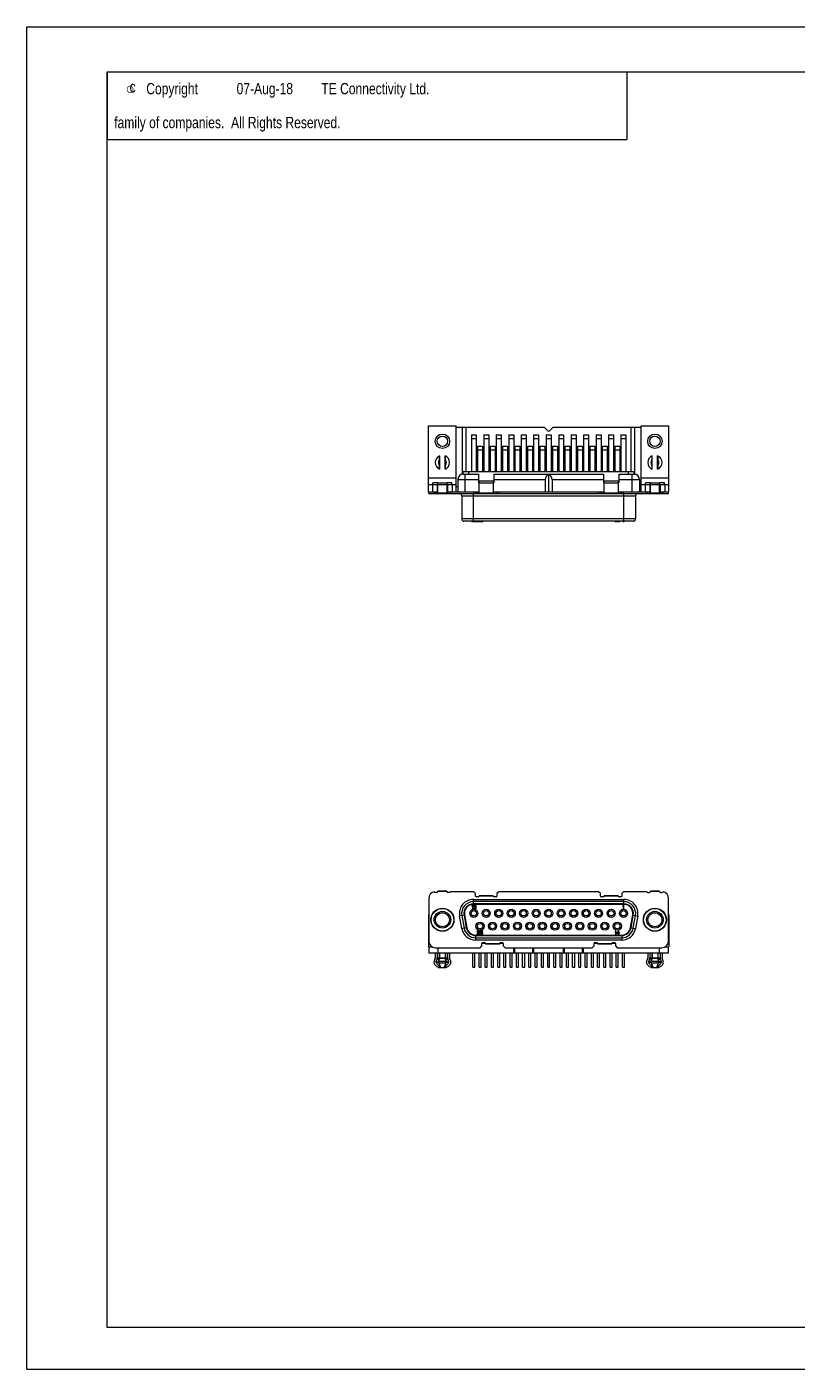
# Model space of a CAD drawing. Extents: x 0 to 420, y 0 to 297.
# Drawn here: x 0 to 170.5, y 0 to 297 of the extents above; entities that cross this region are included whole.
import ezdxf

# ---------------------------------------------------------------- set-up
doc = ezdxf.new("R2010")
doc.units = 0
doc.header["$LTSCALE"] = 23.1
doc.layers.get('0').update_dxf_attribs({"linetype": 'CONTINUOUS'})
doc.styles.add('TEXTSTYLE_1', font='gdt', dxfattribs={"width": 0.8})
doc.styles.add('TEXTSTYLE_2', font='txt', dxfattribs={"width": 0.8})

msp = doc.modelspace()

# ---------------------------------------------------------------- linework, layer by layer
at = {"color": 7, "linetype": 'CONTINUOUS'}
for p, q in [((0, 0), (0, 297)), ((0, 297), (420, 297)), ((17.78, 9.23), (17.78, 287.08)), ((17.78, 287.08), (409.21, 287.08)), ((88.93, 194.14), (88.93, 208.74)), ((88.93, 208.74), (95.03, 208.74)), ((95.03, 194.14), (95.03, 208.74)), ((95.03, 208.41), (114.5, 208.41)), ((96.45, 198.03), (96.45, 208.41)), ((97.25, 198.64), (97.25, 208.41)), ((115.22, 207.69), (114.5, 208.41)), ((116.5, 208.41), (115.78, 207.69)), ((116.5, 208.41), (135.97, 208.41)), ((133.75, 198.64), (133.75, 208.41)), ((134.54, 198.03), (134.54, 208.41)), ((135.97, 208.74), (142.07, 208.74)), ((135.97, 194.14), (135.97, 208.74)), ((142.07, 194.14), (142.07, 208.74)), ((98.39, 206.74), (98.39, 198.64)), ((98.39, 206.74), (99.49, 206.74)), ((98.39, 205.92), (99.49, 205.92)), ((99.49, 206.74), (99.49, 198.64)), ((101.13, 206.74), (101.13, 198.64)), ((101.13, 206.74), (102.23, 206.74)), ((101.13, 205.92), (102.23, 205.92)), ((102.23, 206.74), (102.23, 198.64)), ((103.9, 206.74), (103.9, 198.64)), ((103.9, 206.74), (105, 206.74)), ((103.9, 205.92), (105, 205.92)), ((105, 206.74), (105, 198.64)), ((106.67, 206.74), (106.67, 198.64)), ((106.67, 206.74), (107.77, 206.74)), ((106.67, 205.92), (107.77, 205.92)), ((107.77, 206.74), (107.77, 198.64)), ((109.41, 206.74), (109.41, 198.64)), ((109.41, 206.74), (110.51, 206.74)), ((109.41, 205.92), (110.51, 205.92)), ((110.51, 206.74), (110.51, 198.64)), ((112.18, 206.74), (112.18, 198.64)), ((112.18, 206.74), (113.28, 206.74)), ((112.18, 205.92), (113.28, 205.92)), ((113.28, 206.74), (113.28, 198.64)), ((114.95, 206.74), (114.95, 198.64)), ((114.95, 206.74), (116.05, 206.74)), ((114.95, 205.92), (116.05, 205.92)), ((116.05, 206.74), (116.05, 198.64)), ((117.72, 206.74), (117.72, 198.64)), ((117.72, 206.74), (118.82, 206.74)), ((117.72, 205.92), (118.82, 205.92)), ((118.82, 206.74), (118.82, 198.64)), ((120.49, 206.74), (120.49, 198.64)), ((120.49, 206.74), (121.59, 206.74)), ((120.49, 205.92), (121.59, 205.92)), ((121.59, 206.74), (121.59, 198.64)), ((123.23, 206.74), (123.23, 198.64)), ((123.23, 206.74), (124.33, 206.74)), ((123.23, 205.92), (124.33, 205.92)), ((124.33, 206.74), (124.33, 198.64)), ((126, 206.74), (127.1, 206.74)), ((126, 206.74), (126, 198.64)), ((126, 205.92), (127.1, 205.92)), ((127.1, 206.74), (127.1, 198.64)), ((128.77, 206.74), (129.87, 206.74)), ((128.77, 206.74), (128.77, 198.64)), ((128.77, 205.92), (129.87, 205.92)), ((129.87, 206.74), (129.87, 198.64)), ((131.51, 206.74), (132.61, 206.74)), ((131.51, 206.74), (131.51, 198.64)), ((131.51, 205.92), (132.61, 205.92)), ((132.61, 206.74), (132.61, 198.64)), ((91.39, 202.04), (91.39, 202.09)), ((91.39, 201.9), (91.39, 202.04)), ((92.57, 202.04), (92.57, 202.09)), ((92.57, 202.04), (92.57, 201.9)), ((99.76, 204.2), (99.76, 198.64)), ((99.76, 204.2), (100.86, 204.2)), ((99.76, 203.38), (100.86, 203.38)), ((100.86, 204.2), (100.86, 198.64)), ((102.53, 204.2), (102.53, 198.64)), ((102.53, 204.2), (103.63, 204.2)), ((102.53, 203.38), (103.63, 203.38)), ((103.63, 204.2), (103.63, 198.64)), ((105.27, 204.2), (105.27, 198.64)), ((105.27, 204.2), (106.37, 204.2)), ((105.27, 203.38), (106.37, 203.38)), ((106.37, 204.2), (106.37, 198.64)), ((108.04, 204.2), (108.04, 198.64)), ((108.04, 204.2), (109.14, 204.2)), ((108.04, 203.38), (109.14, 203.38)), ((109.14, 204.2), (109.14, 198.64)), ((110.81, 204.2), (110.81, 198.64)), ((110.81, 204.2), (111.91, 204.2)), ((110.81, 203.38), (111.91, 203.38)), ((111.91, 204.2), (111.91, 198.64)), ((113.55, 204.2), (113.55, 198.64)), ((113.55, 204.2), (114.65, 204.2)), ((113.55, 203.38), (114.65, 203.38)), ((114.65, 204.2), (114.65, 198.64)), ((116.35, 204.2), (116.35, 198.64)), ((116.35, 204.2), (117.45, 204.2)), ((116.35, 203.38), (117.45, 203.38)), ((117.45, 204.2), (117.45, 198.64)), ((119.09, 204.2), (119.09, 198.64)), ((119.09, 204.2), (120.19, 204.2)), ((119.09, 203.38), (120.19, 203.38)), ((120.19, 204.2), (120.19, 198.64)), ((121.86, 204.2), (121.86, 198.64)), ((121.86, 204.2), (122.96, 204.2)), ((121.86, 203.38), (122.96, 203.38)), ((122.96, 204.2), (122.96, 198.64)), ((124.63, 204.2), (125.73, 204.2)), ((124.63, 204.2), (124.63, 198.64)), ((124.63, 203.38), (125.73, 203.38)), ((125.73, 204.2), (125.73, 198.64)), ((127.37, 204.2), (128.47, 204.2)), ((127.37, 204.2), (127.37, 198.64)), ((127.37, 203.38), (128.47, 203.38)), ((128.47, 204.2), (128.47, 198.64)), ((130.14, 204.2), (131.24, 204.2)), ((130.14, 204.2), (130.14, 198.64)), ((130.14, 203.38), (131.24, 203.38)), ((131.24, 204.2), (131.24, 198.64)), ((138.43, 202.04), (138.43, 202.09)), ((138.43, 201.9), (138.43, 202.04)), ((139.61, 202.04), (139.61, 202.09)), ((139.61, 202.04), (139.61, 201.9)), ((91.33, 201.22), (91.33, 200)), ((91.39, 199.32), (91.39, 201.9)), ((91.39, 199.17), (91.39, 199.32)), ((91.39, 199.12), (91.39, 199.17)), ((92.57, 199.32), (92.57, 201.9)), ((92.57, 199.32), (92.57, 199.17)), ((92.57, 199.12), (92.57, 199.17)), ((92.63, 201.22), (92.63, 200)), ((138.37, 201.22), (138.37, 200)), ((138.43, 199.32), (138.43, 201.9)), ((138.43, 199.17), (138.43, 199.32)), ((138.43, 199.12), (138.43, 199.17)), ((139.61, 199.32), (139.61, 201.9)), ((139.61, 199.32), (139.61, 199.17)), ((139.61, 199.12), (139.61, 199.17)), ((139.67, 201.22), (139.67, 200)), ((88.93, 197.24), (95.03, 197.24)), ((89.86, 195.74), (89.86, 196.09)), ((90.98, 196.09), (89.86, 196.09)), ((90.98, 193.74), (90.98, 196.14)), ((90.98, 196.14), (92.98, 196.14)), ((92.98, 196.14), (92.98, 193.74)), ((94.09, 196.09), (92.98, 196.09)), ((94.09, 195.74), (94.09, 196.09)), ((95.42, 196.87), (95.42, 194.14)), ((95.42, 196.87), (100, 196.87)), ((96.59, 198.04), (100, 198.04)), ((96.6, 198.04), (96.6, 198.64)), ((96.6, 198.64), (134.4, 198.64)), ((96.99, 194.14), (96.99, 198.04)), ((97.83, 198.04), (97.83, 198.64)), ((100, 198.04), (100, 196.14)), ((100, 196.14), (103.36, 196.14)), ((100.11, 193.74), (100.11, 196.54)), ((100.11, 196.54), (103.25, 196.54)), ((103.25, 196.54), (103.25, 193.74)), ((103.36, 198.04), (103.36, 196.14)), ((103.36, 198.04), (127.64, 198.04)), ((103.36, 196.87), (114.75, 196.87)), ((114.75, 196.87), (114.75, 194.14)), ((115.5, 197.96), (115.5, 194.14)), ((116.25, 196.87), (127.64, 196.87)), ((116.25, 196.87), (116.25, 194.14)), ((127.64, 198.04), (127.64, 196.14)), ((127.64, 196.14), (131, 196.14)), ((127.75, 196.54), (130.9, 196.54)), ((127.75, 193.74), (127.75, 196.54)), ((130.9, 196.54), (130.9, 193.74)), ((131, 198.04), (134.41, 198.04)), ((131, 198.04), (131, 196.14)), ((131, 196.87), (135.58, 196.87)), ((133.17, 198.04), (133.17, 198.64)), ((134.01, 194.14), (134.01, 198.04)), ((134.4, 198.04), (134.4, 198.64)), ((135.58, 196.87), (135.58, 194.14)), ((135.97, 197.24), (142.07, 197.24)), ((138.02, 196.09), (136.91, 196.09)), ((136.91, 195.74), (136.91, 196.09)), ((138.02, 196.14), (140.02, 196.14)), ((138.02, 193.74), (138.02, 196.14)), ((140.02, 193.74), (140.02, 196.14)), ((141.13, 196.09), (140.02, 196.09)), ((141.13, 195.74), (141.13, 196.09)), ((88.93, 195.74), (95.03, 195.74)), ((88.93, 194.14), (90.98, 194.14)), ((88.95, 193.74), (88.95, 194.14)), ((88.95, 193.74), (142.04, 193.74)), ((89.79, 195.74), (89.79, 194.14)), ((90.18, 193.74), (90.18, 194.14)), ((90.37, 194.14), (90.37, 193.74)), ((90.78, 194.14), (90.78, 193.74)), ((90.83, 195.74), (90.83, 194.14)), ((92.98, 193.84), (90.98, 193.84)), ((92.98, 194.14), (100.11, 194.14)), ((93.13, 195.74), (93.13, 194.14)), ((93.18, 193.74), (93.18, 194.14)), ((93.59, 194.14), (93.59, 193.74)), ((93.78, 194.14), (93.78, 193.74)), ((94.17, 195.74), (94.17, 194.14)), ((95.03, 195.31), (95.42, 195.31)), ((96.25, 193.24), (96.25, 188.11)), ((96.25, 193.24), (134.75, 193.24)), ((98.84, 187.61), (98.84, 193.74)), ((98.91, 193.74), (98.91, 194.14)), ((99.31, 193.74), (99.31, 194.14)), ((99.5, 194.14), (99.5, 193.74)), ((99.91, 194.14), (99.91, 193.74)), ((103.25, 193.79), (100.11, 193.79)), ((103.25, 194.14), (127.75, 194.14)), ((103.45, 193.74), (103.45, 194.14)), ((103.86, 194.14), (103.86, 193.74)), ((104.06, 193.74), (104.06, 194.14)), ((104.45, 193.74), (104.45, 194.14)), ((126.55, 193.74), (126.55, 194.14)), ((126.94, 193.74), (126.94, 194.14)), ((127.14, 194.14), (127.14, 193.74)), ((127.55, 194.14), (127.55, 193.74)), ((130.9, 193.79), (127.75, 193.79)), ((130.9, 194.14), (138.02, 194.14)), ((131.09, 193.74), (131.09, 194.14)), ((131.5, 194.14), (131.5, 193.74)), ((131.69, 193.74), (131.69, 194.14)), ((132.09, 193.74), (132.09, 194.14)), ((132.16, 187.61), (132.16, 193.74)), ((134.75, 193.24), (134.75, 188.11)), ((135.58, 195.31), (135.97, 195.31)), ((135.97, 195.74), (142.07, 195.74)), ((136.83, 195.74), (136.83, 194.14)), ((137.22, 193.74), (137.22, 194.14)), ((137.41, 193.74), (137.41, 194.14)), ((137.82, 194.14), (137.82, 193.74)), ((137.87, 195.74), (137.87, 194.14)), ((140.02, 193.84), (138.02, 193.84)), ((140.02, 194.14), (142.07, 194.14)), ((140.17, 195.74), (140.17, 194.14)), ((140.22, 193.74), (140.22, 194.14)), ((140.63, 193.74), (140.63, 194.14)), ((140.82, 193.74), (140.82, 194.14)), ((141.21, 195.74), (141.21, 194.14)), ((142.04, 193.74), (142.04, 194.14)), ((134.75, 188.11), (96.25, 188.11)), ((134.25, 187.61), (96.75, 187.61)), ((98.52, 187.61), (98.52, 187.49)), ((98.72, 187.49), (98.52, 187.49)), ((98.62, 187.61), (98.62, 187.49)), ((98.72, 187.61), (98.72, 187.49)), ((98.85, 187.61), (98.85, 187.49)), ((99.45, 187.49), (98.85, 187.49)), ((98.87, 187.61), (98.87, 187.49)), ((98.89, 187.61), (98.89, 187.49)), ((98.95, 187.61), (98.95, 187.49)), ((99.02, 187.61), (99.02, 187.49)), ((99.13, 187.61), (99.13, 187.49)), ((99.17, 187.61), (99.17, 187.49)), ((99.28, 187.61), (99.28, 187.49)), ((99.35, 187.61), (99.35, 187.49)), ((99.42, 187.61), (99.42, 187.49)), ((99.44, 187.61), (99.44, 187.49)), ((99.45, 187.61), (99.45, 187.49)), ((99.61, 187.61), (99.61, 187.49)), ((100.21, 187.49), (99.61, 187.49)), ((99.63, 187.61), (99.63, 187.49)), ((99.65, 187.61), (99.65, 187.49)), ((99.71, 187.61), (99.71, 187.49)), ((99.78, 187.61), (99.78, 187.49)), ((99.9, 187.61), (99.9, 187.49)), ((99.96, 187.61), (99.96, 187.49)), ((100.06, 187.61), (100.06, 187.49)), ((100.13, 187.61), (100.13, 187.49)), ((100.2, 187.61), (100.2, 187.49)), ((100.21, 187.61), (100.21, 187.49)), ((100.35, 187.61), (100.35, 187.49)), ((100.95, 187.49), (100.35, 187.49)), ((100.91, 187.61), (100.91, 187.49)), ((100.95, 187.61), (100.95, 187.49)), ((130.2, 187.61), (130.2, 187.49)), ((130.4, 187.49), (130.2, 187.49)), ((130.3, 187.61), (130.3, 187.49)), ((130.4, 187.61), (130.4, 187.49)), ((130.53, 187.61), (130.53, 187.49)), ((131.2, 187.49), (130.53, 187.49)), ((130.93, 187.61), (130.93, 187.49)), ((131.03, 187.61), (131.03, 187.49)), ((131.2, 187.61), (131.2, 187.49)), ((131.91, 187.61), (131.91, 187.49)), ((132.11, 187.49), (131.91, 187.49)), ((132.01, 187.61), (132.01, 187.49)), ((132.11, 187.61), (132.11, 187.49)), ((88.95, 104.16), (88.95, 94.74)), ((90.78, 105.49), (90.37, 105.49)), ((90.98, 105.69), (90.98, 105.79)), ((92.98, 105.79), (90.98, 105.79)), ((92.98, 105.69), (90.98, 105.69)), ((92.98, 105.79), (92.98, 105.69)), ((93.59, 105.49), (93.18, 105.49)), ((98.91, 105.64), (93.78, 105.64)), ((99.31, 105.24), (98.91, 105.64)), ((99.31, 104.69), (99.31, 105.24)), ((99.91, 104.49), (99.5, 104.49)), ((100.11, 104.69), (100.11, 104.74)), ((103.25, 104.74), (100.11, 104.74)), ((103.25, 104.69), (100.11, 104.69)), ((103.25, 104.74), (103.25, 104.69)), ((103.86, 104.49), (103.45, 104.49)), ((104.45, 105.64), (104.06, 105.24)), ((104.06, 105.24), (104.06, 104.69)), ((126.55, 105.64), (104.45, 105.64)), ((126.94, 105.24), (126.55, 105.64)), ((126.94, 104.69), (126.94, 105.24)), ((127.55, 104.49), (127.14, 104.49)), ((130.9, 104.74), (127.75, 104.74)), ((127.75, 104.69), (127.75, 104.74)), ((130.9, 104.69), (127.75, 104.69)), ((130.9, 104.74), (130.9, 104.69)), ((131.5, 104.49), (131.09, 104.49)), ((132.09, 105.64), (131.69, 105.24)), ((131.69, 105.24), (131.69, 104.69)), ((137.22, 105.64), (132.09, 105.64)), ((137.41, 105.49), (137.82, 105.49)), ((140.02, 105.79), (138.02, 105.79)), ((138.02, 105.69), (138.02, 105.79)), ((140.02, 105.69), (138.02, 105.69)), ((140.02, 105.79), (140.02, 105.69)), ((140.22, 105.49), (140.63, 105.49)), ((142.04, 94.74), (142.04, 104.16)), ((98.62, 102.64), (98.52, 102.52)), ((98.52, 102.52), (98.52, 102.38)), ((98.52, 102.38), (98.62, 102.5)), ((98.72, 102.64), (98.62, 102.64)), ((98.62, 102.5), (98.62, 101.84)), ((98.62, 101.84), (98.72, 101.84)), ((98.72, 101.84), (98.72, 102.64)), ((98.84, 102.94), (98.84, 103.94)), ((98.84, 103.94), (132.16, 103.94)), ((132.16, 103.44), (98.84, 103.44)), ((132.16, 102.94), (98.84, 102.94)), ((132.16, 102.83), (98.84, 102.83)), ((98.85, 102.02), (98.87, 101.97)), ((98.93, 102.02), (98.85, 102.02)), ((98.89, 102.52), (98.87, 102.45)), ((98.87, 102.45), (98.95, 102.45)), ((98.87, 101.97), (98.9, 101.92)), ((98.95, 102.59), (98.89, 102.52)), ((98.9, 101.92), (98.95, 101.89)), ((98.95, 101.99), (98.93, 102.02)), ((99.02, 102.62), (98.95, 102.59)), ((98.95, 102.45), (98.98, 102.5)), ((98.98, 101.96), (98.95, 101.99)), ((98.95, 101.89), (99.02, 101.85)), ((98.98, 102.5), (99.03, 102.54)), ((99.02, 101.94), (98.98, 101.96)), ((99.13, 102.64), (99.02, 102.62)), ((99.1, 101.92), (99.02, 101.94)), ((99.02, 101.85), (99.08, 101.84)), ((99.03, 102.54), (99.12, 102.55)), ((99.08, 101.84), (99.22, 101.84)), ((99.2, 101.92), (99.1, 101.92)), ((99.12, 102.55), (99.18, 102.55)), ((99.12, 102.28), (99.12, 102.21)), ((99.18, 102.28), (99.12, 102.28)), ((99.12, 102.21), (99.18, 102.21)), ((99.17, 102.64), (99.13, 102.64)), ((99.28, 102.62), (99.17, 102.64)), ((99.18, 102.55), (99.27, 102.54)), ((99.28, 102.31), (99.18, 102.28)), ((99.18, 102.21), (99.28, 102.19)), ((99.28, 101.94), (99.2, 101.92)), ((99.22, 101.84), (99.28, 101.85)), ((99.27, 102.54), (99.32, 102.5)), ((99.35, 102.59), (99.28, 102.62)), ((99.32, 102.35), (99.28, 102.31)), ((99.28, 102.19), (99.34, 102.16)), ((99.32, 101.96), (99.28, 101.94)), ((99.28, 101.85), (99.35, 101.89)), ((99.32, 102.5), (99.35, 102.45)), ((99.35, 102.42), (99.32, 102.35)), ((99.32, 102.25), (99.39, 102.3)), ((99.4, 102.21), (99.32, 102.25)), ((99.35, 101.99), (99.32, 101.96)), ((99.34, 102.16), (99.37, 102.09)), ((99.42, 102.52), (99.35, 102.59)), ((99.35, 102.45), (99.35, 102.42)), ((99.37, 102.02), (99.35, 101.99)), ((99.35, 101.89), (99.4, 101.92)), ((99.37, 102.09), (99.37, 102.02)), ((99.39, 102.3), (99.42, 102.35)), ((99.44, 102.16), (99.4, 102.21)), ((99.4, 101.92), (99.44, 101.97)), ((99.44, 102.45), (99.42, 102.52)), ((99.42, 102.35), (99.44, 102.42)), ((99.44, 102.42), (99.44, 102.45)), ((99.45, 102.09), (99.44, 102.16)), ((99.44, 101.97), (99.45, 102.02)), ((99.45, 102.02), (99.45, 102.09)), ((132.01, 102.64), (131.91, 102.52)), ((131.91, 102.52), (131.91, 102.38)), ((131.91, 102.38), (132.01, 102.5)), ((132.11, 102.64), (132.01, 102.64)), ((132.01, 102.5), (132.01, 101.84)), ((132.01, 101.84), (132.11, 101.84)), ((132.11, 101.84), (132.11, 102.64)), ((132.16, 102.94), (132.16, 103.94)), ((88.95, 100.63), (88.93, 100.49)), ((88.93, 100.49), (88.93, 93.44)), ((96.78, 100.47), (95.79, 100.3)), ((96.29, 97.5), (95.79, 100.3)), ((96.28, 100.39), (96.78, 97.59)), ((96.78, 100.47), (97.27, 97.67)), ((96.88, 100.49), (97.37, 97.69)), ((133.63, 97.69), (134.12, 100.49)), ((133.73, 97.67), (134.22, 100.47)), ((134.22, 100.47), (135.21, 100.3)), ((134.22, 97.59), (134.72, 100.39)), ((135.21, 100.3), (134.71, 97.5)), ((142.04, 100.63), (142.07, 100.49)), ((142.07, 100.49), (142.07, 93.44)), ((88.93, 96.54), (88.95, 96.54)), ((97.27, 97.67), (96.29, 97.5)), ((99.34, 96.04), (131.66, 96.04)), ((99.34, 95.94), (99.34, 94.94)), ((99.34, 95.94), (131.66, 95.94)), ((99.34, 95.44), (131.66, 95.44)), ((100.08, 96.68), (99.61, 96.25)), ((99.61, 96.25), (99.61, 96.17)), ((99.61, 96.17), (100.21, 96.17)), ((99.65, 96.85), (99.63, 96.78)), ((99.63, 96.78), (99.71, 96.78)), ((99.71, 96.92), (99.65, 96.85)), ((99.78, 96.95), (99.71, 96.92)), ((99.71, 96.78), (99.75, 96.83)), ((99.75, 96.83), (99.8, 96.87)), ((99.75, 96.25), (100.16, 96.63)), ((100.21, 96.25), (99.75, 96.25)), ((99.9, 96.97), (99.78, 96.95)), ((99.8, 96.87), (99.88, 96.88)), ((99.88, 96.88), (99.95, 96.88)), ((99.96, 96.97), (99.9, 96.97)), ((99.95, 96.88), (100.03, 96.87)), ((100.06, 96.95), (99.96, 96.97)), ((100.03, 96.87), (100.08, 96.83)), ((100.13, 96.92), (100.06, 96.95)), ((100.08, 96.83), (100.11, 96.78)), ((100.11, 96.75), (100.08, 96.68)), ((100.11, 96.78), (100.11, 96.75)), ((100.2, 96.85), (100.13, 96.92)), ((100.16, 96.63), (100.2, 96.68)), ((100.21, 96.78), (100.2, 96.85)), ((100.2, 96.68), (100.21, 96.75)), ((100.21, 96.75), (100.21, 96.78)), ((100.21, 96.17), (100.21, 96.25)), ((100.35, 96.97), (100.35, 96.52)), ((100.91, 96.97), (100.35, 96.97)), ((100.35, 96.52), (100.46, 96.52)), ((100.35, 96.37), (100.38, 96.3)), ((100.45, 96.37), (100.35, 96.37)), ((100.38, 96.3), (100.43, 96.24)), ((100.43, 96.61), (100.43, 96.88)), ((100.43, 96.88), (100.91, 96.88)), ((100.51, 96.66), (100.43, 96.61)), ((100.43, 96.24), (100.51, 96.18)), ((100.48, 96.3), (100.45, 96.37)), ((100.46, 96.52), (100.53, 96.58)), ((100.53, 96.27), (100.48, 96.3)), ((100.6, 96.68), (100.51, 96.66)), ((100.51, 96.18), (100.6, 96.17)), ((100.53, 96.58), (100.6, 96.59)), ((100.6, 96.25), (100.53, 96.27)), ((100.7, 96.68), (100.6, 96.68)), ((100.6, 96.59), (100.7, 96.59)), ((100.7, 96.25), (100.6, 96.25)), ((100.6, 96.17), (100.7, 96.17)), ((100.78, 96.66), (100.7, 96.68)), ((100.7, 96.59), (100.76, 96.58)), ((100.76, 96.27), (100.7, 96.25)), ((100.7, 96.17), (100.78, 96.18)), ((100.76, 96.58), (100.81, 96.54)), ((100.81, 96.3), (100.76, 96.27)), ((100.86, 96.61), (100.78, 96.66)), ((100.78, 96.18), (100.86, 96.24)), ((100.81, 96.54), (100.85, 96.49)), ((100.85, 96.35), (100.81, 96.3)), ((100.85, 96.49), (100.86, 96.44)), ((100.86, 96.41), (100.85, 96.35)), ((100.91, 96.54), (100.86, 96.61)), ((100.86, 96.44), (100.86, 96.41)), ((100.86, 96.24), (100.91, 96.3)), ((100.91, 96.88), (100.91, 96.97)), ((100.95, 96.46), (100.91, 96.54)), ((100.91, 96.3), (100.95, 96.39)), ((100.95, 96.39), (100.95, 96.46)), ((130.3, 96.97), (130.2, 96.85)), ((130.2, 96.85), (130.2, 96.72)), ((130.2, 96.72), (130.3, 96.83)), ((130.4, 96.97), (130.3, 96.97)), ((130.3, 96.83), (130.3, 96.17)), ((130.3, 96.17), (130.4, 96.17)), ((130.4, 96.17), (130.4, 96.97)), ((130.93, 96.97), (130.53, 96.51)), ((130.53, 96.51), (130.53, 96.41)), ((130.53, 96.41), (130.93, 96.41)), ((130.65, 96.51), (130.93, 96.83)), ((130.93, 96.51), (130.65, 96.51)), ((131.03, 96.97), (130.93, 96.97)), ((130.93, 96.83), (130.93, 96.51)), ((130.93, 96.41), (130.93, 96.17)), ((130.93, 96.17), (131.03, 96.17)), ((131.03, 96.51), (131.03, 96.97)), ((131.2, 96.51), (131.03, 96.51)), ((131.03, 96.41), (131.2, 96.41)), ((131.03, 96.17), (131.03, 96.41)), ((131.2, 96.41), (131.2, 96.51)), ((131.66, 95.94), (131.66, 94.94)), ((133.73, 97.67), (134.71, 97.5)), ((142.04, 96.54), (142.07, 96.54)), ((88.93, 93.44), (89.71, 93.44)), ((88.95, 93.44), (88.95, 92.14)), ((88.95, 92.14), (142.04, 92.14)), ((90.39, 92.14), (90.39, 90.99)), ((90.45, 93.24), (100.31, 93.24)), ((90.83, 92.14), (90.83, 90.99)), ((90.95, 93.24), (90.95, 92.14)), ((91.3, 92.14), (91.3, 90.99)), ((91.36, 92.14), (91.36, 90.99)), ((92.6, 92.14), (92.6, 90.99)), ((92.66, 92.14), (92.66, 90.99)), ((93.13, 92.14), (93.13, 90.99)), ((93.57, 92.14), (93.57, 90.99)), ((98.71, 88.94), (98.71, 92.14)), ((99.16, 88.94), (99.16, 92.14)), ((131.66, 94.94), (99.34, 94.94)), ((100.09, 88.94), (100.09, 92.14)), ((100.31, 93.24), (100.7, 93.64)), ((100.54, 88.94), (100.54, 92.14)), ((100.7, 93.64), (100.7, 94.19)), ((100.71, 94.24), (101.5, 94.24)), ((100.86, 94.38), (100.86, 94.24)), ((100.91, 94.39), (101.31, 94.39)), ((101.13, 94.39), (101.13, 94.24)), ((101.46, 88.94), (101.46, 92.14)), ((101.5, 94.14), (101.5, 94.19)), ((101.5, 94.19), (104.66, 94.19)), ((101.5, 94.14), (104.66, 94.14)), ((101.91, 88.94), (101.91, 92.14)), ((102.85, 88.94), (102.85, 92.14)), ((103.3, 88.94), (103.3, 92.14)), ((104.23, 88.94), (104.23, 92.14)), ((104.66, 94.24), (105.45, 94.24)), ((104.66, 94.19), (104.66, 94.14)), ((104.68, 88.94), (104.68, 92.14)), ((104.86, 94.39), (105.25, 94.39)), ((105, 94.39), (105, 94.24)), ((105.27, 94.39), (105.27, 94.24)), ((105.45, 94.19), (105.45, 93.64)), ((105.45, 93.64), (105.86, 93.24)), ((105.6, 88.94), (105.6, 92.14)), ((105.86, 93.24), (125.14, 93.24)), ((106.05, 88.94), (106.05, 92.14)), ((107, 88.94), (107, 92.14)), ((107.44, 88.94), (107.44, 92.14)), ((107.79, 92.14), (107.79, 93.24)), ((108, 92.14), (108, 93.24)), ((108.37, 88.94), (108.37, 92.14)), ((108.82, 88.94), (108.82, 92.14)), ((109.74, 88.94), (109.74, 92.14)), ((110.19, 88.94), (110.19, 92.14)), ((111.14, 88.94), (111.14, 92.14)), ((111.58, 88.94), (111.58, 92.14)), ((112, 92.14), (112, 93.24)), ((112.21, 92.14), (112.21, 93.24)), ((112.51, 88.94), (112.51, 92.14)), ((112.96, 88.94), (112.96, 92.14)), ((113.88, 88.94), (113.88, 92.14)), ((114.33, 88.94), (114.33, 92.14)), ((115.28, 88.94), (115.28, 92.14)), ((115.72, 88.94), (115.72, 92.14)), ((116.67, 88.94), (116.67, 92.14)), ((117.12, 88.94), (117.12, 92.14)), ((118.04, 88.94), (118.04, 92.14)), ((118.49, 88.94), (118.49, 92.14)), ((118.79, 92.14), (118.79, 93.24)), ((119, 92.14), (119, 93.24)), ((119.42, 88.94), (119.42, 92.14)), ((119.86, 88.94), (119.86, 92.14)), ((120.81, 88.94), (120.81, 92.14)), ((121.26, 88.94), (121.26, 92.14)), ((122.18, 88.94), (122.18, 92.14)), ((122.63, 88.94), (122.63, 92.14)), ((123, 92.14), (123, 93.24)), ((123.21, 92.14), (123.21, 93.24)), ((123.56, 88.94), (123.56, 92.14)), ((124, 88.94), (124, 92.14)), ((124.95, 88.94), (124.95, 92.14)), ((125.14, 93.24), (125.55, 93.64)), ((125.4, 88.94), (125.4, 92.14)), ((125.55, 94.24), (126.34, 94.24)), ((125.55, 93.64), (125.55, 94.19)), ((125.73, 94.39), (125.73, 94.24)), ((125.75, 94.39), (126.14, 94.39)), ((126, 94.39), (126, 94.24)), ((126.32, 88.94), (126.32, 92.14)), ((126.34, 94.19), (129.5, 94.19)), ((126.34, 94.14), (126.34, 94.19)), ((126.34, 94.14), (129.5, 94.14)), ((126.77, 88.94), (126.77, 92.14)), ((127.7, 88.94), (127.7, 92.14)), ((128.15, 88.94), (128.15, 92.14)), ((129.09, 88.94), (129.09, 92.14)), ((129.5, 94.24), (130.29, 94.24)), ((129.5, 94.19), (129.5, 94.14)), ((129.54, 88.94), (129.54, 92.14)), ((129.69, 94.39), (130.09, 94.39)), ((129.87, 94.39), (129.87, 94.24)), ((130.14, 94.38), (130.14, 94.24)), ((130.29, 94.19), (130.29, 93.64)), ((130.29, 93.64), (130.69, 93.24)), ((130.46, 88.94), (130.46, 92.14)), ((130.69, 93.24), (140.54, 93.24)), ((130.91, 88.94), (130.91, 92.14)), ((131.84, 88.94), (131.84, 92.14)), ((132.29, 88.94), (132.29, 92.14)), ((137.43, 92.14), (137.43, 90.99)), ((137.87, 92.14), (137.87, 90.99)), ((138.34, 92.14), (138.34, 90.99)), ((138.4, 92.14), (138.4, 90.99)), ((139.64, 92.14), (139.64, 90.99)), ((139.7, 92.14), (139.7, 90.99)), ((140.04, 92.14), (140.04, 93.24)), ((140.17, 92.14), (140.17, 90.99)), ((140.61, 92.14), (140.61, 90.99)), ((141.29, 93.44), (142.07, 93.44)), ((142.04, 92.14), (142.04, 93.44)), ((90.39, 90.95), (90.13, 90.28)), ((90.79, 90.79), (90.54, 90.12)), ((90.54, 90.12), (91.11, 90.12)), ((90.54, 90.05), (91.11, 90.05)), ((90.79, 90.79), (91.27, 90.79)), ((90.83, 90.99), (91.3, 90.99)), ((91.11, 90.12), (91.27, 90.79)), ((91.28, 89.25), (91.13, 88.84)), ((91.27, 90.28), (91.36, 90.95)), ((91.27, 90.28), (92.69, 90.28)), ((91.27, 89.89), (92.69, 89.89)), ((91.28, 89.25), (91.41, 89.25)), ((91.36, 90.99), (92.6, 90.99)), ((91.36, 90.95), (92.6, 90.95)), ((92.55, 89.25), (92.68, 89.25)), ((92.6, 90.95), (92.69, 90.28)), ((92.66, 90.99), (93.13, 90.99)), ((92.83, 88.84), (92.68, 89.25)), ((92.69, 90.79), (93.17, 90.79)), ((92.69, 90.79), (92.85, 90.12)), ((92.85, 90.12), (93.42, 90.12)), ((92.85, 90.05), (93.42, 90.05)), ((93.42, 90.12), (93.17, 90.79)), ((93.83, 90.28), (93.57, 90.95)), ((137.43, 90.95), (137.17, 90.28)), ((137.83, 90.79), (137.58, 90.12)), ((137.58, 90.12), (138.15, 90.12)), ((137.58, 90.05), (138.15, 90.05)), ((137.83, 90.79), (138.31, 90.79)), ((137.87, 90.99), (138.34, 90.99)), ((138.15, 90.12), (138.31, 90.79)), ((138.32, 89.25), (138.17, 88.84)), ((138.31, 90.28), (138.4, 90.95)), ((138.31, 90.28), (139.73, 90.28)), ((138.31, 89.89), (139.73, 89.89)), ((138.32, 89.25), (138.45, 89.25)), ((138.4, 90.99), (139.64, 90.99)), ((138.4, 90.95), (139.64, 90.95)), ((139.59, 89.25), (139.72, 89.25)), ((139.64, 90.95), (139.73, 90.28)), ((139.7, 90.99), (140.17, 90.99)), ((139.87, 88.84), (139.72, 89.25)), ((139.73, 90.79), (140.21, 90.79)), ((139.73, 90.79), (139.89, 90.12)), ((139.89, 90.12), (140.46, 90.12)), ((139.89, 90.05), (140.46, 90.05)), ((140.46, 90.12), (140.21, 90.79)), ((140.87, 90.28), (140.61, 90.95)), ((91.13, 88.84), (91.49, 88.84)), ((91.49, 88.84), (91.53, 88.97)), ((91.61, 88.84), (92.35, 88.84)), ((92.43, 88.97), (92.47, 88.84)), ((92.47, 88.84), (92.83, 88.84)), ((98.71, 88.94), (99.16, 88.94)), ((100.09, 88.94), (100.54, 88.94)), ((101.46, 88.94), (101.91, 88.94)), ((102.85, 88.94), (103.3, 88.94)), ((104.23, 88.94), (104.68, 88.94)), ((105.6, 88.94), (106.05, 88.94)), ((107, 88.94), (107.44, 88.94)), ((108.37, 88.94), (108.82, 88.94)), ((109.74, 88.94), (110.19, 88.94)), ((111.14, 88.94), (111.58, 88.94)), ((112.51, 88.94), (112.96, 88.94)), ((113.88, 88.94), (114.33, 88.94)), ((115.28, 88.94), (115.72, 88.94)), ((116.67, 88.94), (117.12, 88.94)), ((118.04, 88.94), (118.49, 88.94)), ((119.42, 88.94), (119.86, 88.94)), ((120.81, 88.94), (121.26, 88.94)), ((122.18, 88.94), (122.63, 88.94)), ((123.56, 88.94), (124, 88.94)), ((124.95, 88.94), (125.4, 88.94)), ((126.32, 88.94), (126.77, 88.94)), ((127.7, 88.94), (128.15, 88.94)), ((129.09, 88.94), (129.54, 88.94)), ((130.46, 88.94), (130.91, 88.94)), ((131.84, 88.94), (132.29, 88.94)), ((138.17, 88.84), (138.53, 88.84)), ((138.53, 88.84), (138.57, 88.97)), ((138.65, 88.84), (139.39, 88.84)), ((139.47, 88.97), (139.51, 88.84)), ((139.51, 88.84), (139.87, 88.84)), ((409.21, 9.23), (17.78, 9.23)), ((30.48, 9.23), (17.78, 9.23)), ((0, 0), (420, 0))]:
    msp.add_line(p, q, dxfattribs=at)
at = {"color": 2, "linetype": 'CONTINUOUS'}
for p, q in [((17.78, 287.08), (132.78, 287.08)), ((17.78, 287.08), (17.78, 272.08)), ((132.78, 287.08), (132.78, 272.08)), ((17.78, 272.08), (132.78, 272.08))]:
    msp.add_line(p, q, dxfattribs=at)
at = {"color": 7, "linetype": 'CONTINUOUS'}
for centre, radius in [((91.98, 205.31), 1.6), ((91.98, 205.31), 1.16), ((139.02, 205.31), 1.6), ((139.02, 205.31), 1.16), ((91.98, 99.44), 2.55), ((91.98, 99.44), 2.5), ((91.98, 99.44), 1.85), ((91.98, 99.44), 1.55), ((98.94, 100.86), 0.9), ((98.94, 100.86), 0.59), ((101.68, 100.86), 0.9), ((101.68, 100.86), 0.59), ((104.45, 100.86), 0.9), ((104.45, 100.86), 0.59), ((107.22, 100.86), 0.9), ((107.22, 100.86), 0.59), ((109.96, 100.86), 0.9), ((109.96, 100.86), 0.59), ((112.73, 100.86), 0.9), ((112.73, 100.86), 0.59), ((115.5, 100.86), 0.9), ((115.5, 100.86), 0.59), ((118.27, 100.86), 0.9), ((118.27, 100.86), 0.59), ((121.04, 100.86), 0.9), ((121.04, 100.86), 0.59), ((123.78, 100.86), 0.9), ((123.78, 100.86), 0.59), ((126.55, 100.86), 0.9), ((126.55, 100.86), 0.59), ((129.32, 100.86), 0.9), ((129.32, 100.86), 0.59), ((132.06, 100.86), 0.9), ((132.06, 100.86), 0.59), ((139.02, 99.44), 2.55), ((139.02, 99.44), 2.5), ((139.02, 99.44), 1.85), ((139.02, 99.44), 1.55), ((100.31, 98.02), 0.9), ((100.31, 98.02), 0.59), ((103.08, 98.02), 0.9), ((103.08, 98.02), 0.59), ((105.82, 98.02), 0.9), ((105.82, 98.02), 0.59), ((108.59, 98.02), 0.9), ((108.59, 98.02), 0.59), ((111.36, 98.02), 0.9), ((111.36, 98.02), 0.59), ((114.1, 98.02), 0.9), ((114.1, 98.02), 0.59), ((116.9, 98.02), 0.9), ((116.9, 98.02), 0.59), ((119.64, 98.02), 0.9), ((119.64, 98.02), 0.59), ((122.41, 98.02), 0.9), ((122.41, 98.02), 0.59), ((125.18, 98.02), 0.9), ((125.18, 98.02), 0.59), ((127.92, 98.02), 0.9), ((127.92, 98.02), 0.59), ((130.69, 98.02), 0.9), ((130.69, 98.02), 0.59)]:
    msp.add_circle(centre, radius, dxfattribs=at)
for centre, radius, start, end in [((115.5, 207.97), 0.4, 225, 315), ((91.98, 200.61), 1.6, 111.6484, 248.3516), ((91.98, 200.61), 1.6, 291.6484, 68.3516), ((139.02, 200.61), 1.6, 111.6484, 248.3516), ((139.02, 200.61), 1.6, 291.6484, 68.3516), ((91.98, 200.61), 0.89, 136.9147, 223.0853), ((91.98, 200.61), 0.89, 316.9147, 43.0853), ((139.02, 200.61), 0.89, 136.9147, 223.0853), ((139.02, 200.61), 0.89, 316.9147, 43.0853), ((96.59, 196.87), 1.17, 90, 180), ((134.41, 196.87), 1.17, 0, 90), ((95.75, 193.24), 0.5, 0, 90), ((135.25, 193.24), 0.5, 90, 180), ((96.75, 188.11), 0.5, 180, 270), ((134.25, 188.11), 0.5, 270, 360), ((90.45, 104.16), 1.5, 100.564, 180), ((90.37, 105.69), 0.2, 194.4775, 270), ((90.78, 105.69), 0.2, 270, 360), ((93.18, 105.69), 0.2, 180, 270), ((93.59, 105.69), 0.2, 270, 345.5225), ((99.5, 104.69), 0.2, 180, 270), ((99.91, 104.69), 0.2, 270, 360), ((103.45, 104.69), 0.2, 180, 270), ((103.86, 104.69), 0.2, 270, 360), ((127.14, 104.69), 0.2, 180, 270), ((127.55, 104.69), 0.2, 270, 360), ((131.09, 104.69), 0.2, 180, 270), ((131.5, 104.69), 0.2, 270, 360), ((137.41, 105.69), 0.2, 194.4775, 270), ((137.82, 105.69), 0.2, 270, 360), ((140.22, 105.69), 0.2, 180, 270), ((140.63, 105.69), 0.2, 270, 345.5225), ((140.54, 104.16), 1.5, 0, 79.436), ((98.84, 100.84), 3.1, 90, 190), ((98.84, 100.84), 2.6, 90, 190), ((98.84, 100.84), 2.1, 90, 190), ((98.84, 100.84), 2, 90, 190), ((132.16, 100.84), 3.1, 350, 90), ((132.16, 100.84), 2.6, 350, 90), ((132.16, 100.84), 2.1, 350, 90), ((132.16, 100.84), 2, 350, 90), ((99.34, 98.04), 3.1, 190, 270), ((99.34, 98.04), 2.6, 190, 270), ((99.34, 98.04), 2.1, 190, 270), ((99.34, 98.04), 2, 190, 270), ((131.66, 98.04), 2, 270, 350), ((131.66, 98.04), 2.1, 270, 350), ((131.66, 98.04), 2.6, 270, 350), ((131.66, 98.04), 3.1, 270, 350), ((90.45, 94.74), 1.5, 180, 270), ((100.91, 94.19), 0.2, 90, 180), ((101.31, 94.19), 0.2, 0, 90), ((104.86, 94.19), 0.2, 90, 180), ((105.25, 94.19), 0.2, 0, 90), ((125.75, 94.19), 0.2, 90, 180), ((126.14, 94.19), 0.2, 0, 90), ((129.69, 94.19), 0.2, 90, 180), ((130.09, 94.19), 0.2, 0, 90), ((140.54, 94.74), 1.5, 270, 360), ((90.64, 90.09), 0.547, 159.288, 201.4992), ((90.29, 90.99), 0.101, 339.2796, 0.002), ((90.63, 90.09), 0.101, 159.2758, 201.5121), ((90.28, 90.99), 0.546, 339.2536, 0.006), ((93.68, 90.99), 0.546, 179.994, 200.7464), ((93.33, 90.09), 0.101, 338.4879, 20.7242), ((93.67, 90.99), 0.101, 179.998, 200.7204), ((93.32, 90.09), 0.547, 338.5008, 20.712), ((137.68, 90.09), 0.547, 159.288, 201.4992), ((137.33, 90.99), 0.101, 339.2796, 0.002), ((137.67, 90.09), 0.101, 159.2758, 201.5121), ((137.32, 90.99), 0.546, 339.2536, 0.006), ((140.72, 90.99), 0.546, 179.994, 200.7464), ((140.37, 90.09), 0.101, 338.4879, 20.7242), ((140.71, 90.99), 0.101, 179.998, 200.7204), ((140.36, 90.09), 0.547, 338.5008, 20.712)]:
    msp.add_arc(centre, radius, start, end, dxfattribs=at)
for centre, start_param, end_param in [((115.92, 196.87), 0.367169, 1.570796), ((115.08, 196.87), -1.570796, -0.367169)]:
    msp.add_ellipse(centre, major_axis=(0, 1.17), ratio=1, start_param=start_param, end_param=end_param, dxfattribs=at)
for points, knots in [([(91.33, 201.22), (91.33, 201.27), (91.33, 201.37), (91.34, 201.52), (91.34, 201.66), (91.35, 201.79), (91.35, 201.88), (91.36, 201.95), (91.36, 201.99), (91.37, 202.02), (91.37, 202.05), (91.37, 202.07), (91.38, 202.09), (91.38, 202.09)], [0, 0, 0, 0, 0.182996, 0.356365, 0.51641, 0.659443, 0.782021, 0.834676, 0.881129, 0.921093, 0.95433, 0.980663, 1, 1, 1, 1]), ([(92.58, 202.09), (92.58, 202.09), (92.59, 202.07), (92.59, 202.05), (92.59, 202.02), (92.6, 201.99), (92.6, 201.95), (92.61, 201.88), (92.61, 201.79), (92.62, 201.66), (92.62, 201.52), (92.63, 201.37), (92.63, 201.27), (92.63, 201.22)], [0, 0, 0, 0, 0.019337, 0.04567, 0.078907, 0.118871, 0.165324, 0.217979, 0.340557, 0.48359, 0.643635, 0.817004, 1, 1, 1, 1]), ([(138.37, 201.22), (138.37, 201.27), (138.37, 201.37), (138.38, 201.52), (138.38, 201.66), (138.39, 201.79), (138.39, 201.88), (138.4, 201.95), (138.4, 201.99), (138.41, 202.02), (138.41, 202.05), (138.41, 202.07), (138.42, 202.09), (138.42, 202.09)], [0, 0, 0, 0, 0.182996, 0.356365, 0.51641, 0.659443, 0.782021, 0.834676, 0.881129, 0.921093, 0.95433, 0.980663, 1, 1, 1, 1]), ([(139.62, 202.09), (139.62, 202.09), (139.63, 202.07), (139.63, 202.05), (139.63, 202.02), (139.64, 201.99), (139.64, 201.95), (139.65, 201.88), (139.65, 201.79), (139.66, 201.66), (139.66, 201.52), (139.67, 201.37), (139.67, 201.27), (139.67, 201.22)], [0, 0, 0, 0, 0.019337, 0.04567, 0.078907, 0.118871, 0.165324, 0.217979, 0.340557, 0.48359, 0.643635, 0.817004, 1, 1, 1, 1]), ([(91.38, 199.12), (91.38, 199.13), (91.37, 199.14), (91.37, 199.17), (91.37, 199.19), (91.36, 199.23), (91.36, 199.27), (91.35, 199.33), (91.35, 199.43), (91.34, 199.55), (91.34, 199.69), (91.33, 199.84), (91.33, 199.95), (91.33, 200)], [0, 0, 0, 0, 0.019337, 0.04567, 0.078907, 0.118871, 0.165324, 0.217979, 0.340557, 0.48359, 0.643635, 0.817004, 1, 1, 1, 1]), ([(92.63, 200), (92.63, 199.95), (92.63, 199.84), (92.62, 199.69), (92.62, 199.55), (92.61, 199.43), (92.61, 199.33), (92.6, 199.27), (92.6, 199.23), (92.59, 199.19), (92.59, 199.17), (92.59, 199.14), (92.58, 199.13), (92.58, 199.12)], [0, 0, 0, 0, 0.182996, 0.356365, 0.51641, 0.659443, 0.782021, 0.834676, 0.881129, 0.921093, 0.95433, 0.980663, 1, 1, 1, 1]), ([(138.42, 199.12), (138.42, 199.13), (138.41, 199.14), (138.41, 199.17), (138.41, 199.19), (138.4, 199.23), (138.4, 199.27), (138.39, 199.33), (138.39, 199.43), (138.38, 199.55), (138.38, 199.69), (138.37, 199.84), (138.37, 199.95), (138.37, 200)], [0, 0, 0, 0, 0.019337, 0.04567, 0.078907, 0.118871, 0.165324, 0.217979, 0.340557, 0.48359, 0.643635, 0.817004, 1, 1, 1, 1]), ([(139.67, 200), (139.67, 199.95), (139.67, 199.84), (139.66, 199.69), (139.66, 199.55), (139.65, 199.43), (139.65, 199.33), (139.64, 199.27), (139.64, 199.23), (139.63, 199.19), (139.63, 199.17), (139.63, 199.14), (139.62, 199.13), (139.62, 199.12)], [0, 0, 0, 0, 0.182996, 0.356365, 0.51641, 0.659443, 0.782021, 0.834676, 0.881129, 0.921093, 0.95433, 0.980663, 1, 1, 1, 1]), ([(91.13, 88.84), (91.02, 88.89), (90.8, 89.01), (90.52, 89.26), (90.29, 89.55), (90.18, 89.77), (90.13, 89.89)], [0, 0, 0, 0, 0.248951, 0.498592, 0.748964, 1, 1, 1, 1]), ([(90.54, 90.05), (90.57, 89.96), (90.66, 89.8), (90.83, 89.57), (91.04, 89.39), (91.2, 89.29), (91.28, 89.25)], [0, 0, 0, 0, 0.251011, 0.501376, 0.751028, 1, 1, 1, 1]), ([(91.11, 90.05), (91.11, 90.06), (91.1, 90.09), (91.11, 90.11), (91.11, 90.12)], [0, 0, 0, 0, 0.499618, 1, 1, 1, 1]), ([(91.33, 89.53), (91.28, 89.61), (91.19, 89.78), (91.13, 89.96), (91.11, 90.05)], [0, 0, 0, 0, 0.482733, 1, 1, 1, 1]), ([(91.27, 89.89), (91.26, 89.92), (91.26, 89.98), (91.25, 90.08), (91.26, 90.18), (91.26, 90.25), (91.27, 90.28)], [0, 0, 0, 0, 0.245673, 0.499421, 0.753462, 1, 1, 1, 1]), ([(91.27, 90.79), (91.28, 90.81), (91.29, 90.87), (91.3, 90.94), (91.3, 90.99)], [0, 0, 0, 0, 0.245934, 1, 1, 1, 1]), ([(91.27, 89.89), (91.28, 89.78), (91.31, 89.61), (91.36, 89.41), (91.4, 89.27), (91.45, 89.14), (91.5, 89.02), (91.55, 88.92), (91.59, 88.86), (91.61, 88.84)], [0, 0, 0, 0, 0.301399, 0.441398, 0.57289, 0.695035, 0.807171, 0.908867, 1, 1, 1, 1]), ([(91.36, 90.99), (91.36, 90.98), (91.36, 90.97), (91.36, 90.96), (91.36, 90.95)], [0, 0, 0, 0, 0.254748, 1, 1, 1, 1]), ([(92.35, 88.84), (92.37, 88.86), (92.41, 88.92), (92.46, 89.02), (92.51, 89.14), (92.56, 89.27), (92.6, 89.41), (92.65, 89.61), (92.68, 89.78), (92.69, 89.89)], [0, 0, 0, 0, 0.091133, 0.192829, 0.304965, 0.42711, 0.558602, 0.698601, 1, 1, 1, 1]), ([(92.6, 90.95), (92.6, 90.95), (92.6, 90.97), (92.6, 90.98), (92.6, 90.99)], [0, 0, 0, 0, 0.243506, 1, 1, 1, 1]), ([(92.85, 90.05), (92.83, 89.96), (92.77, 89.78), (92.68, 89.61), (92.63, 89.53)], [0, 0, 0, 0, 0.517267, 1, 1, 1, 1]), ([(92.66, 90.99), (92.66, 90.97), (92.66, 90.91), (92.67, 90.84), (92.69, 90.79)], [0, 0, 0, 0, 0.253321, 1, 1, 1, 1]), ([(92.68, 89.25), (92.76, 89.29), (92.92, 89.39), (93.13, 89.57), (93.3, 89.8), (93.39, 89.96), (93.42, 90.05)], [0, 0, 0, 0, 0.248972, 0.498624, 0.748989, 1, 1, 1, 1]), ([(92.69, 90.28), (92.7, 90.25), (92.7, 90.18), (92.71, 90.08), (92.7, 89.98), (92.7, 89.92), (92.69, 89.89)], [0, 0, 0, 0, 0.246538, 0.500579, 0.754327, 1, 1, 1, 1]), ([(93.83, 89.89), (93.78, 89.77), (93.67, 89.55), (93.44, 89.26), (93.16, 89.01), (92.94, 88.89), (92.83, 88.84)], [0, 0, 0, 0, 0.251036, 0.501408, 0.751049, 1, 1, 1, 1]), ([(92.85, 90.12), (92.85, 90.11), (92.86, 90.09), (92.85, 90.06), (92.85, 90.05)], [0, 0, 0, 0, 0.500382, 1, 1, 1, 1]), ([(138.17, 88.84), (138.06, 88.89), (137.84, 89.01), (137.56, 89.26), (137.33, 89.55), (137.22, 89.77), (137.17, 89.89)], [0, 0, 0, 0, 0.248951, 0.498592, 0.748964, 1, 1, 1, 1]), ([(137.58, 90.05), (137.61, 89.96), (137.7, 89.8), (137.87, 89.57), (138.08, 89.39), (138.24, 89.29), (138.32, 89.25)], [0, 0, 0, 0, 0.251011, 0.501376, 0.751028, 1, 1, 1, 1]), ([(138.15, 90.05), (138.15, 90.06), (138.14, 90.09), (138.15, 90.11), (138.15, 90.12)], [0, 0, 0, 0, 0.499618, 1, 1, 1, 1]), ([(138.37, 89.53), (138.32, 89.61), (138.23, 89.78), (138.17, 89.96), (138.15, 90.05)], [0, 0, 0, 0, 0.482733, 1, 1, 1, 1]), ([(138.31, 89.89), (138.3, 89.92), (138.3, 89.98), (138.29, 90.08), (138.3, 90.18), (138.3, 90.25), (138.31, 90.28)], [0, 0, 0, 0, 0.245673, 0.499421, 0.753462, 1, 1, 1, 1]), ([(138.31, 90.79), (138.32, 90.81), (138.33, 90.87), (138.34, 90.94), (138.34, 90.99)], [0, 0, 0, 0, 0.245934, 1, 1, 1, 1]), ([(138.31, 89.89), (138.32, 89.78), (138.35, 89.61), (138.4, 89.41), (138.44, 89.27), (138.49, 89.14), (138.54, 89.02), (138.59, 88.92), (138.63, 88.86), (138.65, 88.84)], [0, 0, 0, 0, 0.301399, 0.441398, 0.57289, 0.695035, 0.807171, 0.908867, 1, 1, 1, 1]), ([(138.4, 90.99), (138.4, 90.98), (138.4, 90.97), (138.4, 90.96), (138.4, 90.95)], [0, 0, 0, 0, 0.254748, 1, 1, 1, 1]), ([(139.39, 88.84), (139.41, 88.86), (139.45, 88.92), (139.5, 89.02), (139.55, 89.14), (139.6, 89.27), (139.64, 89.41), (139.69, 89.61), (139.72, 89.78), (139.73, 89.89)], [0, 0, 0, 0, 0.091133, 0.192829, 0.304965, 0.42711, 0.558602, 0.698601, 1, 1, 1, 1]), ([(139.64, 90.95), (139.64, 90.95), (139.64, 90.97), (139.64, 90.98), (139.64, 90.99)], [0, 0, 0, 0, 0.243506, 1, 1, 1, 1]), ([(139.89, 90.05), (139.87, 89.96), (139.81, 89.78), (139.72, 89.61), (139.67, 89.53)], [0, 0, 0, 0, 0.517267, 1, 1, 1, 1]), ([(139.7, 90.99), (139.7, 90.97), (139.7, 90.91), (139.71, 90.84), (139.73, 90.79)], [0, 0, 0, 0, 0.253321, 1, 1, 1, 1]), ([(139.72, 89.25), (139.8, 89.29), (139.96, 89.39), (140.17, 89.57), (140.34, 89.8), (140.43, 89.96), (140.46, 90.05)], [0, 0, 0, 0, 0.248972, 0.498624, 0.748989, 1, 1, 1, 1]), ([(139.73, 90.28), (139.74, 90.25), (139.74, 90.18), (139.75, 90.08), (139.74, 89.98), (139.74, 89.92), (139.73, 89.89)], [0, 0, 0, 0, 0.246538, 0.500579, 0.754327, 1, 1, 1, 1]), ([(140.87, 89.89), (140.82, 89.77), (140.71, 89.55), (140.48, 89.26), (140.2, 89.01), (139.98, 88.89), (139.87, 88.84)], [0, 0, 0, 0, 0.251036, 0.501408, 0.751049, 1, 1, 1, 1]), ([(139.89, 90.12), (139.89, 90.11), (139.9, 90.09), (139.89, 90.06), (139.89, 90.05)], [0, 0, 0, 0, 0.500382, 1, 1, 1, 1])]:
    msp.add_open_spline(points, degree=3, knots=knots, dxfattribs=at)

# ---------------------------------------------------------------- texts
at = {"color": 2, "linetype": 'CONTINUOUS', "style": 'TEXTSTYLE_1'}
msp.add_text('e', height=2.5, dxfattribs=at).set_placement((21.85, 282.08))
at = {"color": 2, "linetype": 'CONTINUOUS', "style": 'TEXTSTYLE_2', "width": 0.8}
for s, p in [('c', (22.75, 282.48)), ('Copyright ', (26.43, 282.08)), ('07-Aug-18', (46.43, 282.08)), (' TE Connectivity Ltd.', (64.43, 282.08)), ('  family of companies.  All Rights Reserved.', (17.85, 274.58))]:
    msp.add_text(s, height=2.5, dxfattribs=at).set_placement(p)

doc.saveas('drawing.dxf')
